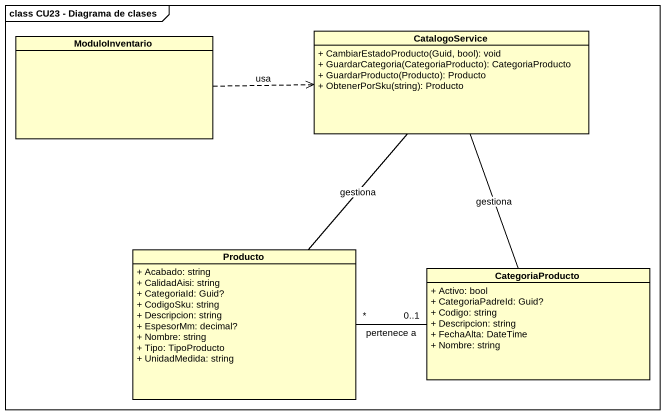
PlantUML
@startuml
mainframe class CU23 - Diagrama de clases
hide circle
hide empty members
skinparam classAttributeIconSize 0
class ModuloInventario
class CatalogoService {
  + CambiarEstadoProducto(Guid, bool): void
  + GuardarCategoria(CategoriaProducto): CategoriaProducto
  + GuardarProducto(Producto): Producto
  + ObtenerPorSku(string): Producto
}
class Producto {
  + Acabado: string
  + CalidadAisi: string
  + CategoriaId: Guid?
  + CodigoSku: string
  + Descripcion: string
  + EspesorMm: decimal?
  + Nombre: string
  + Tipo: TipoProducto
  + UnidadMedida: string
}
class CategoriaProducto {
  + Activo: bool
  + CategoriaPadreId: Guid?
  + Codigo: string
  + Descripcion: string
  + FechaAlta: DateTime
  + Nombre: string
}
ModuloInventario .right.> CatalogoService : usa
CatalogoService -- Producto : gestiona
CatalogoService -- CategoriaProducto : gestiona
Producto "*" -right- "0..1" CategoriaProducto : pertenece a
@enduml
